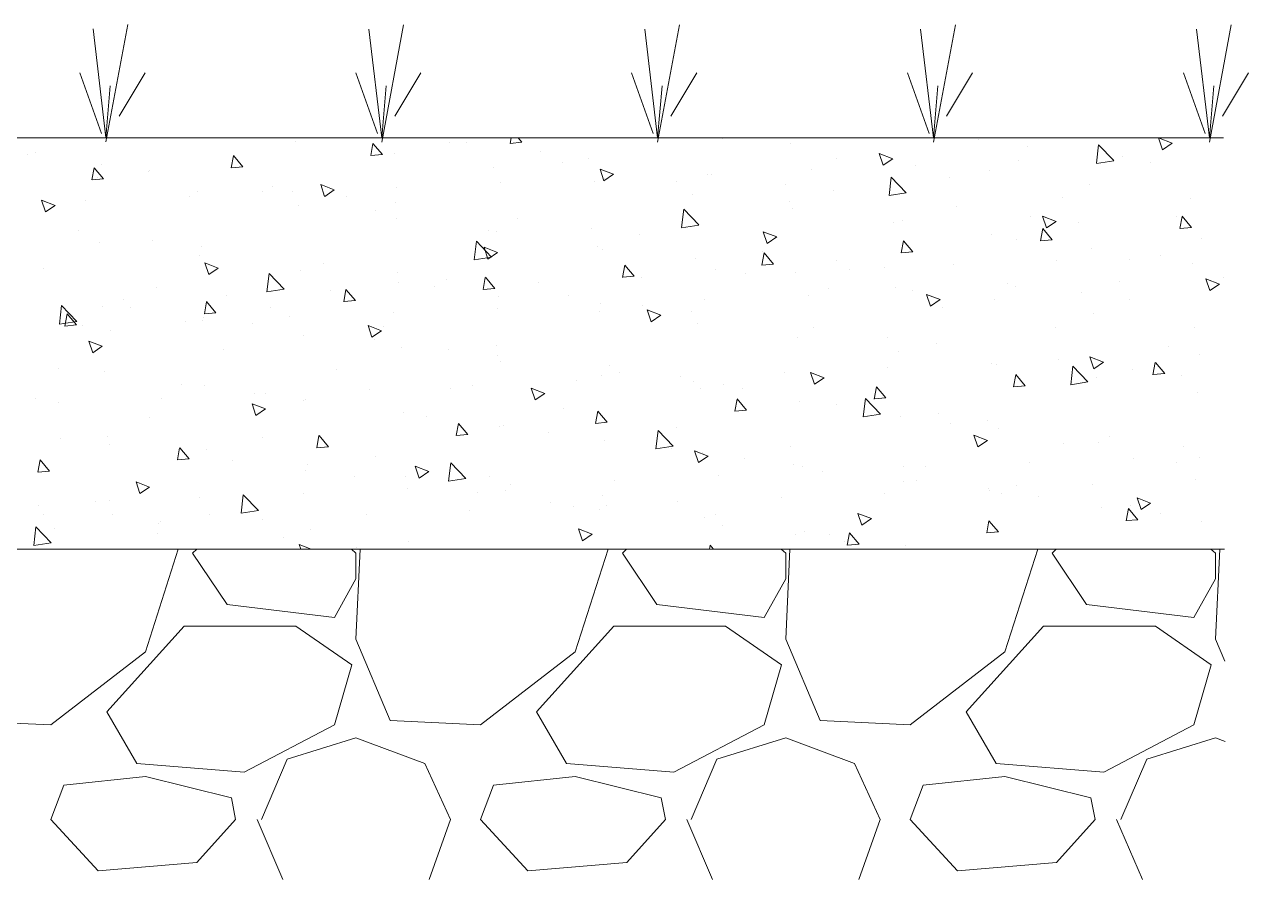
# Model space of a CAD drawing. Header units: millimetres. Extents: x 4229 to 8429, y -1187 to 1783.
# Drawn here: x 7716.8 to 7857.8, y 1136 to 1234.5 of the extents above; entities that cross this region are included whole.
import ezdxf

# ---------------------------------------------------------------- set-up
doc = ezdxf.new("R2010")
doc.units = ezdxf.units.MM

msp = doc.modelspace()

# ---------------------------------------------------------------- linework, layer by layer
at = {"lineweight": 5}
for p, q in [((7726.17, 1221.47), (7724.68, 1234)), ((7726.17, 1220.98), (7728.68, 1234.49)), ((7757.94, 1221.41), (7756.45, 1233.94)), ((7757.94, 1220.92), (7760.45, 1234.43)), ((7789.71, 1221.41), (7788.22, 1233.94)), ((7789.71, 1220.92), (7792.23, 1234.43)), ((7821.48, 1221.41), (7819.99, 1233.94)), ((7821.48, 1220.92), (7824, 1234.43)), ((7853.25, 1221.41), (7851.76, 1233.94)), ((7853.25, 1220.92), (7855.77, 1234.43)), ((7725.67, 1221.92), (7723.17, 1228.93)), ((7727.68, 1223.92), (7730.68, 1228.93)), ((7757.44, 1221.92), (7754.94, 1228.93)), ((7759.45, 1223.92), (7762.45, 1228.93)), ((7789.21, 1221.92), (7786.71, 1228.93)), ((7791.22, 1223.92), (7794.22, 1228.93)), ((7820.98, 1221.92), (7818.48, 1228.93)), ((7822.99, 1223.92), (7825.99, 1228.93)), ((7852.75, 1221.92), (7850.26, 1228.93)), ((7854.76, 1223.92), (7857.76, 1228.93)), ((7726.17, 1221.41), (7726.67, 1227.42)), ((7757.94, 1221.41), (7758.44, 1227.42)), ((7789.71, 1221.41), (7790.21, 1227.42)), ((7821.48, 1221.41), (7821.99, 1227.42)), ((7853.25, 1221.41), (7853.76, 1227.42)), ((7854.87, 1221.41), (7276.91, 1221.41)), ((7748.05, 1221.04), (7748.05, 1221.04)), ((7767.7, 1220.92), (7767.7, 1220.92)), ((7772.71, 1220.78), (7772.83, 1221.41)), ((7774.05, 1220.91), (7772.72, 1220.79)), ((7774.05, 1220.91), (7773.63, 1221.41)), ((7797.21, 1221.3), (7797.21, 1221.3)), ((7826.72, 1221.21), (7826.72, 1221.21)), ((7847.85, 1220.05), (7847.39, 1221.41)), ((7848.96, 1220.81), (7847.4, 1221.41)), ((7717.16, 1219.53), (7717.16, 1219.53)), ((7718.04, 1219.75), (7718.04, 1219.75)), ((7756.66, 1219.38), (7756.92, 1220.78)), ((7758, 1219.5), (7756.66, 1219.38)), ((7758, 1219.5), (7756.92, 1220.79)), ((7759.35, 1219.6), (7759.35, 1219.6)), ((7765.74, 1220.86), (7765.74, 1220.86)), ((7776.18, 1219.81), (7776.18, 1219.81)), ((7804.99, 1220.79), (7804.99, 1220.79)), ((7816.8, 1219.01), (7815.23, 1219.62)), ((7815.68, 1218.26), (7815.23, 1219.61)), ((7832.32, 1220.47), (7832.32, 1220.47)), ((7840.25, 1218.49), (7840.49, 1220.61)), ((7842.24, 1218.8), (7840.49, 1220.61)), ((7848.96, 1220.81), (7847.85, 1220.05)), ((7725.64, 1218.41), (7725.64, 1218.41)), ((7740.6, 1217.97), (7740.86, 1219.37)), ((7741.95, 1218.1), (7740.61, 1217.98)), ((7741.95, 1218.1), (7740.87, 1219.38)), ((7778.8, 1218.62), (7778.8, 1218.62)), ((7781.78, 1219.07), (7781.78, 1219.07)), ((7810.26, 1219.05), (7810.26, 1219.05)), ((7816.8, 1219.01), (7815.68, 1218.26)), ((7816.62, 1219.11), (7816.62, 1219.11)), ((7819.37, 1218.25), (7819.37, 1218.25)), ((7831.32, 1218.76), (7831.32, 1218.76)), ((7842.24, 1218.79), (7840.25, 1218.48)), ((7843.26, 1219.26), (7843.26, 1219.26)), ((7846.46, 1218.61), (7846.46, 1218.61)), ((7724.55, 1216.57), (7724.81, 1217.97)), ((7725.89, 1216.69), (7724.56, 1216.57)), ((7725.89, 1216.69), (7724.81, 1217.98)), ((7725.21, 1216.84), (7725.21, 1216.84)), ((7731.09, 1217.51), (7731.09, 1217.51)), ((7731.24, 1217.67), (7731.24, 1217.67)), ((7770.85, 1218.03), (7770.85, 1218.03)), ((7784.63, 1217.22), (7783.07, 1217.82)), ((7783.52, 1216.47), (7783.07, 1217.82)), ((7784.63, 1217.22), (7783.52, 1216.47)), ((7783.53, 1216.74), (7783.53, 1216.74)), ((7795.47, 1217.24), (7795.47, 1217.24)), ((7795.92, 1217.21), (7795.92, 1217.21)), ((7807.42, 1217.75), (7807.42, 1217.75)), ((7816.36, 1214.78), (7816.61, 1216.91)), ((7818.35, 1215.09), (7816.61, 1216.91)), ((7823.32, 1216.81), (7823.32, 1216.81)), ((7827.92, 1217.68), (7827.92, 1217.68)), ((7736.7, 1215.26), (7736.7, 1215.26)), ((7744.14, 1215.27), (7744.14, 1215.27)), ((7745.38, 1215.81), (7745.38, 1215.81)), ((7752.47, 1215.43), (7750.9, 1216.03)), ((7751.35, 1214.68), (7750.9, 1216.03)), ((7752.47, 1215.43), (7751.36, 1214.68)), ((7759.63, 1215.73), (7759.63, 1215.73)), ((7771.58, 1216.23), (7771.58, 1216.23)), ((7782.47, 1216.35), (7782.47, 1216.35)), ((7791.85, 1216.38), (7791.85, 1216.38)), ((7804.4, 1216.09), (7804.4, 1216.09)), ((7810, 1215.36), (7810, 1215.36)), ((7839.41, 1216.1), (7839.41, 1216.1)), ((7720.31, 1213.64), (7718.74, 1214.24)), ((7719.19, 1212.88), (7718.74, 1214.24)), ((7723.79, 1214.21), (7723.79, 1214.21)), ((7735.74, 1214.72), (7735.74, 1214.72)), ((7747.68, 1215.22), (7747.68, 1215.22)), ((7753.86, 1214.7), (7753.86, 1214.7)), ((7759.46, 1213.96), (7759.46, 1213.96)), ((7793.77, 1214.92), (7793.77, 1214.92)), ((7804.9, 1214.14), (7804.9, 1214.14)), ((7818.35, 1215.09), (7816.36, 1214.78)), ((7836.37, 1214.57), (7836.37, 1214.57)), ((7851.04, 1214.43), (7851.04, 1214.43)), ((7720.3, 1213.64), (7719.19, 1212.88)), ((7748.32, 1213.58), (7748.32, 1213.58)), ((7757.2, 1213.03), (7757.2, 1213.03)), ((7792.47, 1211.08), (7792.72, 1213.2)), ((7794.47, 1211.39), (7792.72, 1213.2)), ((7805.27, 1213.34), (7805.27, 1213.34)), ((7824.13, 1213.5), (7824.13, 1213.5)), ((7759.63, 1212.15), (7759.63, 1212.15)), ((7773.59, 1212.1), (7773.59, 1212.1)), ((7794.46, 1211.38), (7792.47, 1211.07)), ((7816.89, 1211.66), (7816.89, 1211.66)), ((7817.95, 1211.9), (7817.95, 1211.9)), ((7832.61, 1212.38), (7832.61, 1212.38)), ((7834.49, 1211.04), (7834.03, 1212.4)), ((7835.6, 1211.8), (7834.04, 1212.4)), ((7835.6, 1211.79), (7834.49, 1211.04)), ((7838.21, 1211.64), (7838.21, 1211.64)), ((7849.42, 1212.33), (7849.42, 1212.33)), ((7849.87, 1210.97), (7850.13, 1212.37)), ((7851.21, 1211.09), (7849.88, 1210.98)), ((7851.21, 1211.09), (7850.13, 1212.38)), ((7723.05, 1210.7), (7723.05, 1210.7)), ((7770.25, 1210.79), (7770.25, 1210.79)), ((7771.12, 1210.58), (7771.12, 1210.58)), ((7782.07, 1210.98), (7782.07, 1210.98)), ((7787.67, 1210.24), (7787.67, 1210.24)), ((7803.44, 1210), (7801.87, 1210.61)), ((7802.32, 1209.25), (7801.87, 1210.6)), ((7803.44, 1210), (7802.32, 1209.25)), ((7828.2, 1210.23), (7828.2, 1210.23)), ((7831, 1209.66), (7831, 1209.66)), ((7833.82, 1209.56), (7834.07, 1210.97)), ((7835.16, 1209.69), (7833.82, 1209.57)), ((7835.16, 1209.69), (7834.08, 1210.97)), ((7852.35, 1209.78), (7852.35, 1209.78)), ((7725.48, 1209.39), (7725.48, 1209.39)), ((7731.53, 1209.58), (7731.53, 1209.58)), ((7737.13, 1208.85), (7737.13, 1208.85)), ((7768.59, 1207.37), (7768.84, 1209.5)), ((7770.58, 1207.68), (7768.84, 1209.5)), ((7771.27, 1208.21), (7769.71, 1208.81)), ((7770.16, 1207.46), (7769.71, 1208.81)), ((7771.27, 1208.21), (7770.16, 1207.46)), ((7782.74, 1208.9), (7782.74, 1208.9)), ((7783.3, 1208.55), (7783.3, 1208.55)), ((7801.81, 1208.38), (7801.81, 1208.38)), ((7817.76, 1208.16), (7818.02, 1209.56)), ((7819.11, 1208.28), (7817.77, 1208.17)), ((7819.11, 1208.28), (7818.03, 1209.57)), ((7839.69, 1208.65), (7839.69, 1208.65)), ((7736.97, 1207.81), (7736.97, 1207.81)), ((7739.11, 1206.42), (7737.54, 1207.02)), ((7738, 1205.67), (7737.54, 1207.02)), ((7751.27, 1206.98), (7751.27, 1206.98)), ((7770.58, 1207.68), (7768.59, 1207.37)), ((7794.05, 1207.47), (7794.05, 1207.47)), ((7801.71, 1206.76), (7801.97, 1208.16)), ((7803.05, 1206.88), (7801.72, 1206.76)), ((7803.05, 1206.88), (7801.97, 1208.17)), ((7810.28, 1207.27), (7810.28, 1207.27)), ((7823.73, 1206.82), (7823.73, 1206.82)), ((7835.67, 1207.32), (7835.67, 1207.32)), ((7844.06, 1207.42), (7844.06, 1207.42)), ((7847.62, 1207.83), (7847.62, 1207.83)), ((7851.31, 1206.97), (7851.31, 1206.97)), ((7718.96, 1206.4), (7718.96, 1206.4)), ((7739.11, 1206.42), (7738, 1205.67)), ((7744.7, 1203.67), (7744.95, 1205.79)), ((7746.69, 1203.98), (7744.95, 1205.79)), ((7748.59, 1206.13), (7748.59, 1206.13)), ((7759.74, 1205.87), (7759.74, 1205.87)), ((7785.66, 1205.35), (7785.92, 1206.75)), ((7787, 1205.47), (7785.66, 1205.36)), ((7787, 1205.48), (7785.92, 1206.76)), ((7796.35, 1206.31), (7796.35, 1206.31)), ((7799.83, 1205.81), (7799.83, 1205.81)), ((7805.54, 1205.89), (7805.54, 1205.89)), ((7811.78, 1206.31), (7811.78, 1206.31)), ((7815.89, 1206.53), (7815.89, 1206.53)), ((7732.02, 1204.16), (7732.02, 1204.16)), ((7746.69, 1203.97), (7744.7, 1203.67)), ((7759.9, 1204.7), (7759.9, 1204.7)), ((7763.99, 1204.29), (7763.99, 1204.29)), ((7765.35, 1205.13), (7765.35, 1205.13)), ((7769.6, 1203.95), (7769.86, 1205.35)), ((7770.95, 1204.07), (7769.61, 1203.95)), ((7770.95, 1204.07), (7769.87, 1205.36)), ((7775.94, 1204.8), (7775.94, 1204.8)), ((7787.88, 1205.3), (7787.88, 1205.3)), ((7809.41, 1204.07), (7809.41, 1204.07)), ((7817.16, 1204.21), (7817.16, 1204.21)), ((7830.02, 1204.67), (7830.02, 1204.67)), ((7830.96, 1204.31), (7830.96, 1204.31)), ((7842.9, 1204.82), (7842.9, 1204.82)), ((7854.41, 1204.58), (7852.84, 1205.18)), ((7853.29, 1203.83), (7852.84, 1205.18)), ((7854.41, 1204.58), (7853.29, 1203.82)), ((7854.85, 1205.32), (7854.85, 1205.32)), ((7728.15, 1202.78), (7728.15, 1202.78)), ((7738.84, 1201.26), (7737.76, 1202.55)), ((7740.09, 1203.28), (7740.09, 1203.28)), ((7752.04, 1203.79), (7752.04, 1203.79)), ((7753.55, 1202.54), (7753.81, 1203.94)), ((7754.89, 1202.67), (7753.56, 1202.55)), ((7754.89, 1202.67), (7753.81, 1203.95)), ((7771.39, 1203.13), (7771.39, 1203.13)), ((7779.48, 1203.27), (7779.48, 1203.27)), ((7795.11, 1202.8), (7795.11, 1202.8)), ((7807.06, 1203.3), (7807.06, 1203.3)), ((7819.01, 1203.81), (7819.01, 1203.81)), ((7822.24, 1202.79), (7820.68, 1203.39)), ((7821.13, 1202.03), (7820.68, 1203.39)), ((7822.24, 1202.78), (7821.13, 1202.03)), ((7828.47, 1202.78), (7828.47, 1202.78)), ((7838.5, 1203.55), (7838.5, 1203.55)), ((7844.1, 1202.81), (7844.1, 1202.81)), ((7720.82, 1199.96), (7721.06, 1202.09)), ((7722.81, 1200.27), (7721.06, 1202.09)), ((7722.79, 1199.86), (7721.71, 1201.14)), ((7725.75, 1201.94), (7725.75, 1201.94)), ((7728.94, 1201.87), (7728.94, 1201.87)), ((7737.5, 1201.14), (7737.76, 1202.54)), ((7738.84, 1201.26), (7737.5, 1201.14)), ((7745.07, 1201.92), (7745.07, 1201.92)), ((7759.27, 1201.29), (7759.27, 1201.29)), ((7771.22, 1201.79), (7771.22, 1201.79)), ((7783.01, 1201.45), (7783.01, 1201.45)), ((7783.17, 1202.29), (7783.17, 1202.29)), ((7787.96, 1202.15), (7787.96, 1202.15)), ((7790.08, 1200.99), (7788.51, 1201.59)), ((7788.96, 1200.24), (7788.51, 1201.59)), ((7793.56, 1201.42), (7793.56, 1201.42)), ((7822.46, 1201.83), (7822.46, 1201.83)), ((7839.96, 1201.2), (7839.96, 1201.2)), ((7722.81, 1200.27), (7720.82, 1199.96)), ((7721.45, 1199.73), (7721.7, 1201.14)), ((7722.79, 1199.86), (7721.45, 1199.74)), ((7723.43, 1199.77), (7723.43, 1199.77)), ((7735.38, 1200.28), (7735.38, 1200.28)), ((7737.24, 1200.36), (7737.24, 1200.36)), ((7737.42, 1200.76), (7737.42, 1200.76)), ((7743.02, 1200.02), (7743.02, 1200.02)), ((7747.32, 1200.78), (7747.32, 1200.78)), ((7757.92, 1199.2), (7756.35, 1199.8)), ((7756.8, 1198.45), (7756.35, 1199.8)), ((7790.08, 1200.99), (7788.97, 1200.24)), ((7794.32, 1200.01), (7794.32, 1200.01)), ((7726.65, 1199.24), (7726.65, 1199.24)), ((7748.87, 1198.68), (7748.87, 1198.68)), ((7757.91, 1199.2), (7756.8, 1198.45)), ((7758.12, 1199.68), (7758.12, 1199.68)), ((7805.81, 1198.44), (7805.81, 1198.44)), ((7807.69, 1199.56), (7807.69, 1199.56)), ((7816.17, 1198.44), (7816.17, 1198.44)), ((7835.51, 1199.59), (7835.51, 1199.59)), ((7851.58, 1199.52), (7851.58, 1199.52)), ((7725.75, 1197.41), (7724.18, 1198.01)), ((7724.64, 1196.66), (7724.18, 1198.01)), ((7725.75, 1197.41), (7724.64, 1196.65)), ((7739.7, 1197), (7739.7, 1197)), ((7757.15, 1198.16), (7757.15, 1198.16)), ((7760.17, 1197.25), (7760.17, 1197.25)), ((7765.63, 1197.04), (7765.63, 1197.04)), ((7771.17, 1197.44), (7771.17, 1197.44)), ((7821.77, 1197.7), (7821.77, 1197.7)), ((7848.56, 1197.35), (7848.56, 1197.35)), ((7771.23, 1196.3), (7771.23, 1196.3)), ((7771.66, 1195.67), (7771.66, 1195.67)), ((7817.43, 1196.76), (7817.43, 1196.76)), ((7835.91, 1195.84), (7835.91, 1195.84)), ((7841.05, 1195.57), (7839.48, 1196.17)), ((7839.93, 1194.81), (7839.48, 1196.17)), ((7841.05, 1195.56), (7839.93, 1194.81)), ((7840.13, 1195.94), (7840.13, 1195.94)), ((7846.76, 1194.13), (7847.02, 1195.54)), ((7848.11, 1194.26), (7847.03, 1195.54)), ((7852.07, 1196.45), (7852.07, 1196.45)), ((7720.69, 1194.9), (7720.69, 1194.9)), ((7726.02, 1194.49), (7726.02, 1194.49)), ((7752.76, 1194.76), (7752.76, 1194.76)), ((7784.22, 1195.19), (7784.22, 1195.19)), ((7785.37, 1194.44), (7785.37, 1194.44)), ((7804.28, 1194.43), (7804.28, 1194.43)), ((7808.88, 1193.77), (7807.32, 1194.38)), ((7807.77, 1193.02), (7807.32, 1194.37)), ((7816.23, 1194.93), (7816.23, 1194.93)), ((7828.18, 1195.44), (7828.18, 1195.44)), ((7828.74, 1195.33), (7828.74, 1195.33)), ((7830.71, 1192.73), (7830.97, 1194.13)), ((7832.05, 1192.85), (7830.97, 1194.14)), ((7837.28, 1192.98), (7837.53, 1195.1)), ((7839.27, 1193.29), (7837.53, 1195.11)), ((7844.39, 1194.72), (7844.39, 1194.72)), ((7848.11, 1194.26), (7846.77, 1194.14)), ((7734.83, 1193.04), (7734.83, 1193.04)), ((7737.51, 1192.91), (7737.51, 1192.91)), ((7768.44, 1192.92), (7768.44, 1192.92)), ((7780.39, 1193.42), (7780.39, 1193.42)), ((7783.29, 1194), (7783.29, 1194)), ((7792.34, 1193.92), (7792.34, 1193.92)), ((7793.84, 1193.33), (7793.84, 1193.33)), ((7797.28, 1192.95), (7797.28, 1192.95)), ((7808.88, 1193.77), (7807.77, 1193.02)), ((7814.66, 1191.32), (7814.92, 1192.73)), ((7816, 1191.45), (7814.92, 1192.74)), ((7832.05, 1192.85), (7830.72, 1192.74)), ((7839.27, 1193.29), (7837.28, 1192.98)), ((7840.23, 1193.75), (7840.23, 1193.75)), ((7849.99, 1193.99), (7849.99, 1193.99)), ((7718.1, 1191.41), (7718.1, 1191.41)), ((7732.6, 1191.4), (7732.6, 1191.4)), ((7743.3, 1191.93), (7743.3, 1191.93)), ((7744.55, 1191.91), (7744.55, 1191.91)), ((7756.49, 1192.41), (7756.49, 1192.41)), ((7765.81, 1192.52), (7765.81, 1192.52)), ((7776.72, 1191.98), (7775.15, 1192.58)), ((7775.61, 1191.23), (7775.15, 1192.58)), ((7776.72, 1191.98), (7775.61, 1191.23)), ((7794.59, 1192.56), (7794.59, 1192.56)), ((7798.6, 1189.92), (7798.86, 1191.32)), ((7799.95, 1190.05), (7798.87, 1191.33)), ((7799.45, 1192.59), (7799.45, 1192.59)), ((7813.39, 1189.27), (7813.64, 1191.4)), ((7815.38, 1189.59), (7813.64, 1191.4)), ((7816, 1191.45), (7814.66, 1191.33)), ((7851.86, 1192.07), (7851.86, 1192.07)), ((7720.65, 1190.9), (7720.65, 1190.9)), ((7744.56, 1190.19), (7742.99, 1190.79)), ((7743.44, 1189.44), (7742.99, 1190.79)), ((7744.55, 1190.19), (7743.44, 1189.44)), ((7748.91, 1191.19), (7748.91, 1191.19)), ((7749.14, 1191.23), (7749.14, 1191.23)), ((7778.86, 1190.28), (7778.86, 1190.28)), ((7782.55, 1188.52), (7782.81, 1189.92)), ((7783.89, 1188.64), (7782.82, 1189.93)), ((7799.95, 1190.04), (7798.61, 1189.93)), ((7806.08, 1190.99), (7806.08, 1190.99)), ((7810.33, 1190.71), (7810.33, 1190.71)), ((7813.58, 1190.73), (7813.58, 1190.73)), ((7731.16, 1189.17), (7731.16, 1189.17)), ((7760.44, 1189.8), (7760.44, 1189.8)), ((7763.04, 1189.33), (7763.04, 1189.33)), ((7766.5, 1187.11), (7766.76, 1188.51)), ((7767.84, 1187.24), (7766.76, 1188.52)), ((7783.9, 1188.64), (7782.56, 1188.52)), ((7815.38, 1189.58), (7813.39, 1189.27)), ((7817.71, 1189.31), (7817.71, 1189.31)), ((7822.06, 1189.61), (7822.06, 1189.61)), ((7823.38, 1188.47), (7823.38, 1188.47)), ((7827.66, 1188.87), (7827.66, 1188.87)), ((7750.45, 1185.71), (7750.7, 1187.11)), ((7751.79, 1185.83), (7750.71, 1187.12)), ((7767.84, 1187.24), (7766.5, 1187.12)), ((7771.52, 1188.21), (7771.52, 1188.21)), ((7771.93, 1188.22), (7771.93, 1188.22)), ((7777.12, 1187.48), (7777.12, 1187.48)), ((7789.51, 1185.57), (7789.75, 1187.7)), ((7791.5, 1185.88), (7789.76, 1187.7)), ((7791.91, 1188.04), (7791.91, 1188.04)), ((7827.69, 1186.56), (7826.12, 1187.16)), ((7826.57, 1185.8), (7826.12, 1187.16)), ((7829.01, 1187.88), (7829.01, 1187.88)), ((7720.98, 1186.82), (7720.98, 1186.82)), ((7726.29, 1187.04), (7726.29, 1187.04)), ((7726.58, 1186.08), (7726.58, 1186.08)), ((7734.39, 1184.3), (7734.65, 1185.7)), ((7735.74, 1184.43), (7734.66, 1185.71)), ((7744.21, 1186.93), (7744.21, 1186.93)), ((7751.79, 1185.83), (7750.45, 1185.71)), ((7783.56, 1186.55), (7783.56, 1186.55)), ((7791.5, 1185.88), (7789.51, 1185.57)), ((7804.97, 1185.8), (7804.97, 1185.8)), ((7827.69, 1186.55), (7826.58, 1185.8)), ((7836.43, 1186.23), (7836.43, 1186.23)), ((7840.5, 1186.3), (7840.5, 1186.3)), ((7841.8, 1187.01), (7841.8, 1187.01)), ((7850.27, 1185.9), (7850.27, 1185.9)), ((7718.34, 1182.9), (7718.6, 1184.3)), ((7719.68, 1183.02), (7718.6, 1184.31)), ((7735.74, 1184.43), (7734.4, 1184.31)), ((7737.79, 1185.46), (7737.79, 1185.46)), ((7757.26, 1184.69), (7757.26, 1184.69)), ((7791.26, 1185.61), (7791.26, 1185.61)), ((7795.53, 1184.76), (7793.96, 1185.36)), ((7794.41, 1184.01), (7793.96, 1185.36)), ((7795.52, 1184.76), (7794.41, 1184.01)), ((7794.86, 1185.11), (7794.86, 1185.11)), ((7799.73, 1184.5), (7799.73, 1184.5)), ((7844.49, 1184.51), (7844.49, 1184.51)), ((7852.13, 1184.62), (7852.13, 1184.62)), ((7719.68, 1183.02), (7718.35, 1182.9)), ((7740.72, 1184.22), (7740.72, 1184.22)), ((7749.19, 1183.1), (7749.19, 1183.1)), ((7749.41, 1183.78), (7749.41, 1183.78)), ((7763.36, 1182.97), (7761.79, 1183.57)), ((7762.25, 1182.22), (7761.79, 1183.57)), ((7763.36, 1182.97), (7762.25, 1182.22)), ((7765.62, 1181.87), (7765.87, 1183.99)), ((7767.61, 1182.18), (7765.87, 1183.99)), ((7805.34, 1183.76), (7805.34, 1183.76)), ((7806.35, 1183.54), (7806.35, 1183.54)), ((7808.64, 1182.99), (7808.64, 1182.99)), ((7818.02, 1183.56), (7818.02, 1183.56)), ((7820.59, 1183.5), (7820.59, 1183.5)), ((7832.54, 1184), (7832.54, 1184)), ((7849.49, 1183.99), (7849.49, 1183.99)), ((7731.2, 1181.18), (7729.63, 1181.78)), ((7730.08, 1180.43), (7729.63, 1181.78)), ((7754.8, 1182.36), (7754.8, 1182.36)), ((7760.72, 1182.35), (7760.72, 1182.35)), ((7767.61, 1182.17), (7765.62, 1181.86)), ((7770.31, 1182.45), (7770.31, 1182.45)), ((7772.8, 1181.48), (7772.8, 1181.48)), ((7784.75, 1181.98), (7784.75, 1181.98)), ((7796.7, 1182.49), (7796.7, 1182.49)), ((7817.98, 1181.86), (7817.98, 1181.86)), ((7819.47, 1181.9), (7819.47, 1181.9)), ((7839.77, 1181.5), (7839.77, 1181.5)), ((7851.71, 1182.01), (7851.71, 1182.01)), ((7731.2, 1181.18), (7730.08, 1180.43)), ((7741.74, 1178.16), (7741.98, 1180.29)), ((7743.73, 1178.47), (7741.98, 1180.29)), ((7748.91, 1180.47), (7748.91, 1180.47)), ((7760.85, 1180.97), (7760.85, 1180.97)), ((7768.93, 1180.5), (7768.93, 1180.5)), ((7772.21, 1180.77), (7772.21, 1180.77)), ((7783.37, 1180.21), (7783.37, 1180.21)), ((7815.87, 1180.49), (7815.87, 1180.49)), ((7827.82, 1181), (7827.82, 1181)), ((7827.95, 1180.78), (7827.95, 1180.78)), ((7829.28, 1180.43), (7829.28, 1180.43)), ((7831.07, 1181.32), (7831.07, 1181.32)), ((7833.55, 1180.05), (7833.55, 1180.05)), ((7718.39, 1179.1), (7718.39, 1179.1)), ((7725.01, 1179.46), (7725.01, 1179.46)), ((7726.57, 1179.59), (7726.57, 1179.59)), ((7736.96, 1179.96), (7736.96, 1179.96)), ((7777.41, 1179.39), (7777.41, 1179.39)), ((7780.03, 1178.98), (7780.03, 1178.98)), ((7783.01, 1178.65), (7783.01, 1178.65)), ((7783.83, 1179.1), (7783.83, 1179.1)), ((7791.98, 1179.48), (7791.98, 1179.48)), ((7803.92, 1179.99), (7803.92, 1179.99)), ((7840.78, 1178.85), (7840.78, 1178.85)), ((7843.66, 1177.3), (7843.92, 1178.7)), ((7845, 1177.42), (7843.92, 1178.71)), ((7844.12, 1179.08), (7844.12, 1179.08)), ((7846.49, 1179.34), (7844.93, 1179.94)), ((7845.38, 1178.58), (7844.93, 1179.94)), ((7846.49, 1179.33), (7845.38, 1178.58)), ((7719.03, 1178.06), (7719.03, 1178.06)), ((7726.87, 1177.99), (7726.87, 1177.99)), ((7732.47, 1177.25), (7732.47, 1177.25)), ((7738.06, 1178.01), (7738.06, 1178.01)), ((7743.72, 1178.47), (7741.73, 1178.16)), ((7744.19, 1177.46), (7744.19, 1177.46)), ((7756.13, 1177.97), (7756.13, 1177.97)), ((7768.08, 1178.47), (7768.08, 1178.47)), ((7795.14, 1177.66), (7795.14, 1177.66)), ((7796.42, 1177.97), (7796.42, 1177.97)), ((7814.33, 1177.54), (7812.76, 1178.15)), ((7813.22, 1176.79), (7812.76, 1178.14)), ((7814.33, 1177.54), (7813.22, 1176.79)), ((7827.61, 1175.89), (7827.86, 1177.3)), ((7828.95, 1176.02), (7827.87, 1177.3)), ((7845, 1177.42), (7843.66, 1177.31)), ((7847.68, 1178.19), (7847.68, 1178.19)), ((7852.4, 1177.17), (7852.4, 1177.17)), ((7717.85, 1174.46), (7718.1, 1176.58)), ((7719.84, 1174.77), (7718.1, 1176.58)), ((7720.29, 1176.45), (7720.29, 1176.45)), ((7732.08, 1175.82), (7732.08, 1175.82)), ((7732.24, 1176.96), (7732.24, 1176.96)), ((7749.68, 1176.33), (7749.68, 1176.33)), ((7782.17, 1175.75), (7780.6, 1176.35)), ((7781.05, 1175), (7780.6, 1176.35)), ((7797.14, 1176.79), (7797.14, 1176.79)), ((7806.63, 1176.09), (7806.63, 1176.09)), ((7811.55, 1174.49), (7811.81, 1175.89)), ((7812.9, 1174.61), (7811.82, 1175.9)), ((7828.95, 1176.02), (7827.61, 1175.9)), ((7719.84, 1174.76), (7717.85, 1174.45)), ((7746.6, 1175.39), (7746.6, 1175.39)), ((7749.82, 1174.03), (7748.43, 1174.56)), ((7748.61, 1174.03), (7748.43, 1174.56)), ((7760.99, 1174.9), (7760.99, 1174.9)), ((7782.16, 1175.75), (7781.05, 1175)), ((7795.67, 1174.03), (7795.76, 1174.49)), ((7796.15, 1174.03), (7795.76, 1174.5)), ((7805.62, 1175.67), (7805.62, 1175.67)), ((7809.47, 1175.73), (7809.47, 1175.73)), ((7811.22, 1174.93), (7811.22, 1174.93)), ((7812.9, 1174.61), (7811.56, 1174.5)), ((7818.25, 1174.41), (7818.25, 1174.41)), ((7667.22, 1174.03), (7855, 1174.03)), ((7730.71, 1162.18), (7734.5, 1174.03)), ((7736.62, 1174.03), (7736.15, 1173.57)), ((7736.15, 1173.57), (7740.11, 1167.63)), ((7754.96, 1173.57), (7754.43, 1174.03)), ((7755.46, 1174.03), (7754.96, 1163.67)), ((7754.96, 1170.6), (7754.96, 1173.57)), ((7755.08, 1174.27), (7755.08, 1174.27)), ((7780.21, 1162.18), (7784, 1174.03)), ((7786.11, 1174.03), (7785.65, 1173.57)), ((7785.65, 1173.57), (7789.61, 1167.63)), ((7804.46, 1173.57), (7803.93, 1174.03)), ((7804.95, 1174.03), (7804.46, 1163.67)), ((7804.46, 1170.6), (7804.46, 1173.57)), ((7829.7, 1162.18), (7833.49, 1174.03)), ((7835.61, 1174.03), (7835.15, 1173.57)), ((7835.15, 1173.57), (7839.11, 1167.63)), ((7853.96, 1173.57), (7853.43, 1174.03)), ((7854.45, 1174.03), (7853.96, 1163.67)), ((7853.96, 1170.6), (7853.96, 1173.57)), ((7752.49, 1166.14), (7754.96, 1170.6)), ((7801.98, 1166.14), (7804.46, 1170.6)), ((7851.48, 1166.14), (7853.96, 1170.6)), ((7740.11, 1167.63), (7752.49, 1166.14)), ((7789.61, 1167.63), (7801.98, 1166.14)), ((7839.11, 1167.63), (7851.48, 1166.14)), ((7726.25, 1155.26), (7735.16, 1165.15)), ((7735.16, 1165.15), (7748.03, 1165.15)), ((7748.03, 1165.15), (7754.47, 1160.7)), ((7775.75, 1155.26), (7784.66, 1165.15)), ((7784.66, 1165.15), (7797.53, 1165.15)), ((7797.53, 1165.15), (7803.96, 1160.7)), ((7825.25, 1155.26), (7834.16, 1165.15)), ((7834.16, 1165.15), (7847.03, 1165.15)), ((7847.03, 1165.15), (7853.46, 1160.7)), ((7754.96, 1163.67), (7758.92, 1154.27)), ((7804.46, 1163.67), (7808.42, 1154.27)), ((7853.96, 1163.67), (7855.03, 1161.11)), ((7719.82, 1153.77), (7730.71, 1162.18)), ((7769.32, 1153.77), (7780.21, 1162.18)), ((7818.81, 1153.77), (7829.7, 1162.18)), ((7754.47, 1160.7), (7752.49, 1153.77)), ((7803.96, 1160.7), (7801.98, 1153.77)), ((7853.46, 1160.7), (7851.48, 1153.77)), ((7729.72, 1149.32), (7726.25, 1155.26)), ((7779.22, 1149.32), (7775.75, 1155.26)), ((7828.71, 1149.32), (7825.25, 1155.26)), ((7709.43, 1154.27), (7719.82, 1153.77)), ((7752.49, 1153.77), (7742.09, 1148.33)), ((7758.92, 1154.27), (7769.32, 1153.77)), ((7801.98, 1153.77), (7791.59, 1148.33)), ((7808.42, 1154.27), (7818.81, 1153.77)), ((7851.48, 1153.77), (7841.09, 1148.33)), ((7747.04, 1149.81), (7754.96, 1152.29)), ((7754.96, 1152.29), (7762.88, 1149.32)), ((7796.54, 1149.81), (7804.46, 1152.29)), ((7804.46, 1152.29), (7812.38, 1149.32)), ((7846.04, 1149.81), (7853.96, 1152.29)), ((7853.96, 1152.29), (7855.06, 1151.87)), ((7742.09, 1148.33), (7729.72, 1149.32)), ((7744.07, 1142.88), (7747.04, 1149.81)), ((7762.88, 1149.32), (7765.85, 1142.88)), ((7791.59, 1148.33), (7779.22, 1149.32)), ((7793.57, 1142.88), (7796.54, 1149.81)), ((7812.38, 1149.32), (7815.35, 1142.88)), ((7841.09, 1148.33), (7828.71, 1149.32)), ((7843.07, 1142.88), (7846.04, 1149.81)), ((7730.71, 1147.83), (7721.3, 1146.84)), ((7740.61, 1145.36), (7730.71, 1147.83)), ((7780.21, 1147.83), (7770.8, 1146.84)), ((7790.1, 1145.36), (7780.21, 1147.83)), ((7829.7, 1147.83), (7820.3, 1146.84)), ((7839.6, 1145.36), (7829.7, 1147.83)), ((7719.82, 1142.88), (7721.3, 1146.84)), ((7769.32, 1142.88), (7770.8, 1146.84)), ((7818.81, 1142.88), (7820.3, 1146.84)), ((7741.1, 1142.88), (7740.61, 1145.36)), ((7790.6, 1142.88), (7790.1, 1145.36)), ((7840.1, 1142.88), (7839.6, 1145.36)), ((7725.26, 1136.94), (7719.82, 1142.88)), ((7741.1, 1142.88), (7736.65, 1137.93)), ((7743.58, 1142.88), (7746.55, 1135.95)), ((7763.38, 1135.95), (7765.85, 1142.88)), ((7774.76, 1136.94), (7769.32, 1142.88)), ((7790.6, 1142.88), (7786.15, 1137.93)), ((7793.07, 1142.88), (7796.04, 1135.95)), ((7812.87, 1135.95), (7815.35, 1142.88)), ((7824.26, 1136.94), (7818.81, 1142.88)), ((7840.1, 1142.88), (7835.64, 1137.93)), ((7842.57, 1142.88), (7845.54, 1135.95)), ((7736.65, 1137.93), (7725.26, 1136.94)), ((7786.15, 1137.93), (7774.76, 1136.94)), ((7835.64, 1137.93), (7824.26, 1136.94))]:
    msp.add_line(p, q, dxfattribs=at)

doc.saveas('drawing.dxf')
